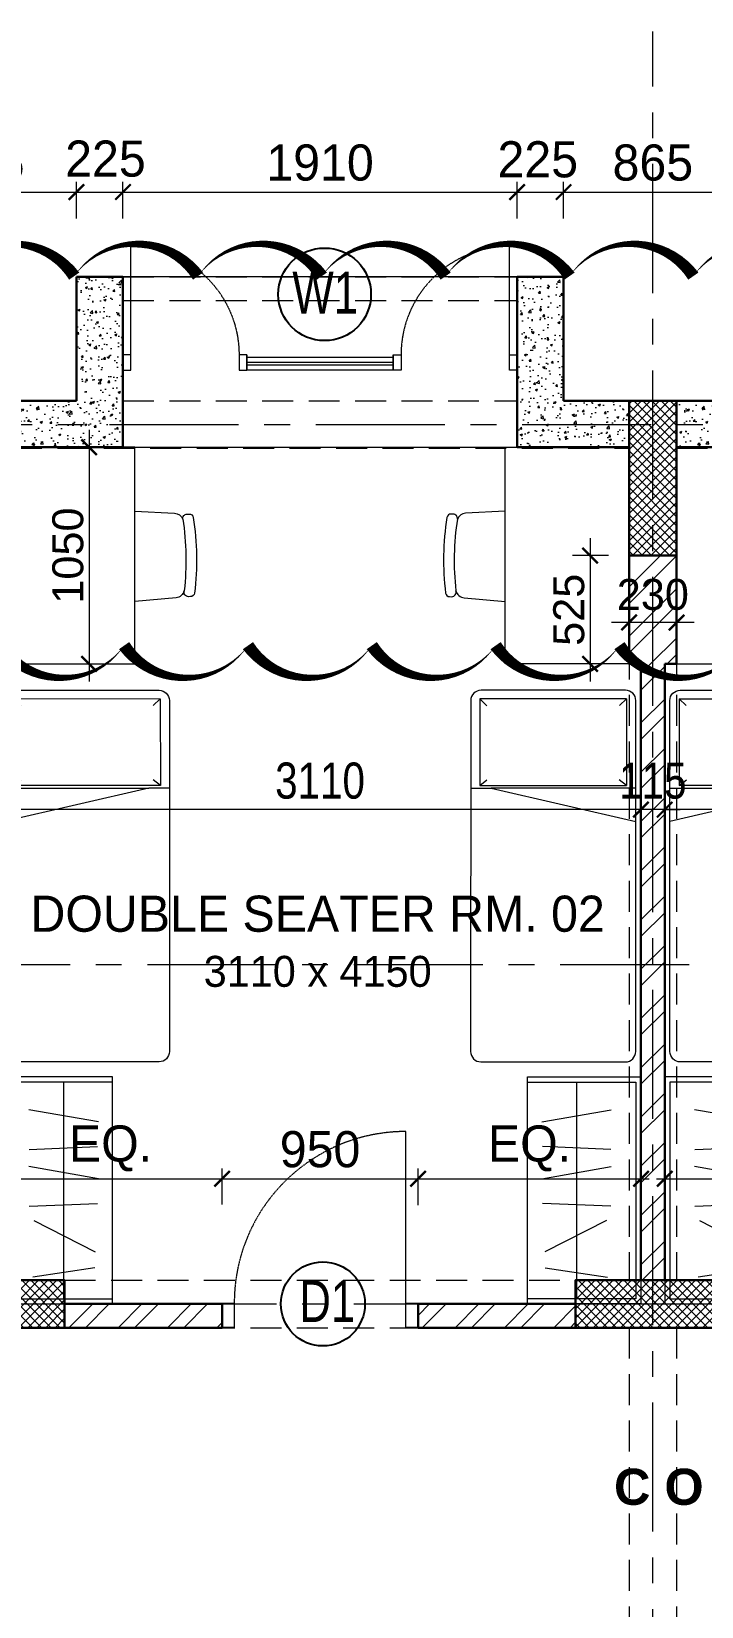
# Model space of a CAD drawing. Header units: millimetres. Extents: x -286480 to 108094, y -227925 to 10018.
# Drawn here: x -26206 to -22960, y -97457 to -89828 of the extents above; entities that cross this region are included whole.
import ezdxf

# ---------------------------------------------------------------- set-up
doc = ezdxf.new("R2010")
doc.units = ezdxf.units.MM
doc.header["$LTSCALE"] = 100
doc.header["$MEASUREMENT"] = 0
doc.header["$PDMODE"] = 67
doc.linetypes.add('CENTER', pattern=[2, 1.25, -0.25, 0.25, -0.25])
doc.linetypes.add('DASHED2', pattern=[0.375, 0.25, -0.125])
doc.layers.get('0').update_dxf_attribs({"lineweight": 25})
for name, color, linetype, lineweight in [('A-ANNO-COLUMN-HATCH', 253, 'Continuous', 9), ('A-ANNO-DOOR', 40, 'Continuous', 18), ('A-ANNO-GRID', 251, 'CENTER', 9), ('A-ANNO-TEXT', 7, 'Continuous', 25), ('A-ANNO-WALL', 1, 'Continuous', 30), ('A-Wall Sec', 1, 'Continuous', 30), ('AAC BLOCK HATCH', 253, 'Continuous', 5), ('ACC BLOCK', 211, 'Continuous', 30), ('beam', 3, 'Continuous', 20), ('dim', 7, 'Continuous', 13), ('DIM INTERIOR', 4, 'Continuous', 5), ('DW-NO', 7, 'Continuous', 25), ('FURNITURE LAYOUT', 37, 'Continuous', 15), ('GLASS', 150, 'Continuous', 5), ('S-COL', 4, 'Continuous', 30), ('WALL HATCH', 24, 'Continuous', 9)]:
    doc.layers.add(name, color=color, linetype=linetype, lineweight=lineweight)
doc.styles.add('ARIAL', font='arial.ttf', dxfattribs={"width": 0.8})
doc.styles.add('CENTURY-GOTHIC', font='GOTHIC.TTF', dxfattribs={"height": 175})
doc.styles.add('SIZE', font='arial.ttf', dxfattribs={"width": 0.75, "height": 200})
doc.styles.get("Standard").update_dxf_attribs({"font": 'sanss___.ttf'})
doc.styles.add('Tower', font='arial.ttf', dxfattribs={"height": 250})
doc.dimstyles.new('1.125', dxfattribs={"dimtxt": 175, "dimasz": 75, "dimexe": 50, "dimexo": 50, "dimgap": 50, "dimtad": 1, "dimdec": 0, "dimrnd": 5, "dimzin": 0, "dimdsep": 46, "dimtxsty": 'CENTURY-GOTHIC', "dimblk": 'ARCHTICK', "dimcen": 5, "dimdle": 40, "dimclrd": 256, "dimclre": 8, "dimclrt": 213, "dimadec": 0, "dimazin": 0, "dimtfac": 1, "dimtdec": 0, "dimtofl": 0, "dimtmove": 2, "dimatfit": 2, "dimldrblk": 'OPEN30', "dimfxl": 80, "dimtolj": 1, "dimtzin": 0, "dimlwd": 15, "dimlwe": 9, "dimarcsym": 1})
doc.dimstyles.new('D 75', dxfattribs={"dimtxt": 175, "dimasz": 75, "dimexe": 100, "dimexo": 100, "dimgap": 50, "dimtad": 1, "dimdec": 0, "dimrnd": 5, "dimzin": 0, "dimdsep": 46, "dimtxsty": 'ARIAL', "dimblk": 'ARCHTICK', "dimcen": 0.09, "dimdle": 100, "dimclrd": 256, "dimclrt": 256, "dimadec": 0, "dimazin": 0, "dimtfac": 1, "dimtdec": 0, "dimtix": 1, "dimtofl": 0, "dimtmove": 1, "dimatfit": 3, "dimfxl": 135, "dimtolj": 1, "dimtzin": 0, "dimlwd": 9, "dimlwe": 9, "dimarcsym": 0})
doc.dimstyles.new('D100', dxfattribs={"dimtxt": 175, "dimasz": 100, "dimexe": 85, "dimexo": 85, "dimgap": 25, "dimtad": 3, "dimdec": 0, "dimrnd": 5, "dimtxsty": 'Standard', "dimblk": 'ARCHTICK', "dimcen": 100, "dimdle": 85, "dimclrd": 256, "dimclre": 256, "dimclrt": 256, "dimadec": 0, "dimazin": 0, "dimtfac": 1, "dimtdec": 0, "dimtmove": 1, "dimatfit": 3, "dimfxl": 300, "dimlwd": -1, "dimlwe": -1, "dimarcsym": 0})

# ---------------------------------------------------------------- blocks, each defined once
blk = doc.blocks.new('_ArchTick')
at = {"const_width": 0.15}
blk.add_lwpolyline([(-0.5, -0.5), (0.5, 0.5)], dxfattribs=at)
blk = doc.blocks.new('*D20')
at = {"layer": 'Defpoints', "color": 0, "ltscale": 0.1, "transparency": 16777216}
for p in [(-26363.3, -93597.3), (-26363.3, -93930.8, -10.1), (-23253.3, -93930.8, -10.1)]:
    blk.add_point(p, dxfattribs=at)
at = {"layer": 'dim', "color": 0, "lineweight": 9, "ltscale": 0.1, "transparency": 16777216}
for p, q in [((-26363.3, -93830.8), (-26363.3, -93497.3)), ((-23253.3, -93830.8), (-23253.3, -93497.3))]:
    blk.add_line(p, q, dxfattribs=at)
at = {"layer": 'dim', "lineweight": 9, "ltscale": 0.1, "transparency": 16777216}
blk.add_line((-23153.3, -93597.3), (-26463.3, -93597.3), dxfattribs=at)
at = {"layer": 'dim', "lineweight": 9, "ltscale": 0.1, "transparency": 16777216, "xscale": 75, "yscale": 75, "zscale": 75, "rotation": 180}
blk.add_blockref('_ArchTick', (-26363.3, -93597.3), dxfattribs=at)
at = {"layer": 'dim', "lineweight": 9, "ltscale": 0.1, "transparency": 16777216, "xscale": 75, "yscale": 75, "zscale": 75}
blk.add_blockref('_ArchTick', (-23253.3, -93597.3), dxfattribs=at)
at = {"layer": 'dim', "ltscale": 0.1, "transparency": 16777216, "insert": (-24808.3, -93457.9), "char_height": 175, "attachment_point": 5, "style": 'ARIAL'}
blk.add_mtext('\\A1;3110', dxfattribs=at)
blk = doc.blocks.new('*D21')
at = {"layer": 'Defpoints', "color": 0, "ltscale": 0.1, "transparency": 16777216}
for p in [(-23138.3, -93597.3), (-23138.3, -93930.8, -10.1), (-20028.3, -93930.8, -10.1)]:
    blk.add_point(p, dxfattribs=at)
at = {"layer": 'dim', "color": 0, "lineweight": 9, "ltscale": 0.1, "transparency": 16777216}
for p, q in [((-23138.3, -93830.8), (-23138.3, -93497.3)), ((-20028.3, -93830.8), (-20028.3, -93497.3))]:
    blk.add_line(p, q, dxfattribs=at)
at = {"layer": 'dim', "lineweight": 9, "ltscale": 0.1, "transparency": 16777216}
blk.add_line((-19928.3, -93597.3), (-23238.3, -93597.3), dxfattribs=at)
at = {"layer": 'dim', "lineweight": 9, "ltscale": 0.1, "transparency": 16777216, "xscale": 75, "yscale": 75, "zscale": 75, "rotation": 180}
blk.add_blockref('_ArchTick', (-23138.3, -93597.3), dxfattribs=at)
at = {"layer": 'dim', "lineweight": 9, "ltscale": 0.1, "transparency": 16777216, "xscale": 75, "yscale": 75, "zscale": 75}
blk.add_blockref('_ArchTick', (-20028.3, -93597.3), dxfattribs=at)
at = {"layer": 'dim', "ltscale": 0.1, "transparency": 16777216, "insert": (-21583.3, -93457.9), "char_height": 175, "attachment_point": 5, "style": 'ARIAL'}
blk.add_mtext('\\A1;3110', dxfattribs=at)
blk = doc.blocks.new('*D27')
at = {"layer": 'Defpoints', "color": 0, "ltscale": 0.1, "transparency": 16777216}
for p in [(-23138.3, -93597.2), (-23253.3, -93920.8), (-23138.3, -93920.8, 0)]:
    blk.add_point(p, dxfattribs=at)
at = {"layer": 'dim', "color": 0, "lineweight": 9, "ltscale": 0.1, "transparency": 16777216}
for p, q in [((-23253.3, -93820.8), (-23253.3, -93497.2)), ((-23138.3, -93820.8), (-23138.3, -93497.2))]:
    blk.add_line(p, q, dxfattribs=at)
at = {"layer": 'dim', "lineweight": 9, "ltscale": 0.1, "transparency": 16777216}
for p, q in [((-23253.3, -93597.2), (-23328.3, -93597.2)), ((-23138.3, -93597.2), (-23063.3, -93597.2))]:
    blk.add_line(p, q, dxfattribs=at)
at = {"layer": 'dim', "lineweight": 9, "ltscale": 0.1, "transparency": 16777216, "xscale": 75, "yscale": 75, "zscale": 75}
blk.add_blockref('_ArchTick', (-23253.3, -93597.2), dxfattribs=at)
at = {"layer": 'dim', "lineweight": 9, "ltscale": 0.1, "transparency": 16777216, "xscale": 75, "yscale": 75, "zscale": 75, "rotation": 180}
blk.add_blockref('_ArchTick', (-23138.3, -93597.2), dxfattribs=at)
at = {"layer": 'dim', "ltscale": 0.1, "transparency": 16777216, "insert": (-23195.8, -93457.9), "char_height": 175, "attachment_point": 5, "style": 'ARIAL'}
blk.add_mtext('\\A1;115', dxfattribs=at)
blk = doc.blocks.new('A$C0E3E786B-flat-1')
at = {"ltscale": 0.1}
for p, q in [((855.2, 288.7, 0), (240.1, -46.1, 0)), ((1735, -1224.8, 0), (922.8, 268.6, 0)), ((220.2, -113.9, 0), (1032.4, -1607.3, 0)), ((1444.7, -899.7, 0), (752.9, -1093.3, 0)), ((829.6, -1234.5, 0), (1444.7, -899.7, 0)), ((1500.5, -885, 0), (875.6, -1225.1, 0)), ((1532.3, -852, 0), (1444.7, -899.7, 0)), ((1500.5, -885, 0), (1482.4, -924.7, 0)), ((1701.1, -1254, 0), (1500.5, -885, 0)), ((875.6, -1225.1, 0), (918.9, -1231.4, 0)), ((1076.3, -1594.1, 0), (875.6, -1225.1, 0)), ((1076.3, -1594.1, 0), (1701.1, -1254, 0)), ((1100.1, -1627.4, 0), (1715.1, -1292.6, 0)), ((1701.1, -1254, 0), (1654.4, -1240.9, 0)), ((1076.3, -1594.1, 0), (1090.9, -1547.7, 0))]:
    blk.add_line(p, q, dxfattribs=at)
for centre, start_param, end_param in [((879, 244.7, 0), 1.628397, 3.199193), ((264, -90, 0), 3.199193, 4.76999), ((1691.3, -1248.7, 0), 0.057601, 1.628397), ((1076.2, -1583.5, 0), 4.76999, 6.340786)]:
    blk.add_ellipse(centre, major_axis=(21.3, -45.2), ratio=0.996988, start_param=start_param, end_param=end_param, dxfattribs=at)
blk = doc.blocks.new('*D159')
at = {"layer": 'Defpoints', "color": 0, "ltscale": 0.1, "transparency": 16777216}
for p in [(-25283.3, -95385.3), (-26363.3, -95445.8, -18.6), (-25283.3, -95560.8, -10.6)]:
    blk.add_point(p, dxfattribs=at)
at = {"layer": 'dim', "color": 8, "lineweight": 9, "ltscale": 0.1, "transparency": 16777216}
for p, q in [((-26363.3, -95395.8), (-26363.3, -95335.3)), ((-25283.3, -95510.8), (-25283.3, -95335.3))]:
    blk.add_line(p, q, dxfattribs=at)
at = {"layer": 'dim', "lineweight": 15, "ltscale": 0.1, "transparency": 16777216}
blk.add_line((-26403.3, -95385.3), (-25243.3, -95385.3), dxfattribs=at)
at = {"layer": 'dim', "lineweight": 15, "ltscale": 0.1, "transparency": 16777216, "xscale": 75, "yscale": 75, "zscale": 75, "rotation": 180}
blk.add_blockref('_ArchTick', (-26363.3, -95385.3), dxfattribs=at)
at = {"layer": 'dim', "lineweight": 15, "ltscale": 0.1, "transparency": 16777216, "xscale": 75, "yscale": 75, "zscale": 75}
blk.add_blockref('_ArchTick', (-25283.3, -95385.3), dxfattribs=at)
at = {"layer": 'dim', "color": 213, "ltscale": 0.1, "transparency": 16777216, "insert": (-25823.3, -95238.7), "char_height": 175, "attachment_point": 5, "style": 'CENTURY-GOTHIC'}
blk.add_mtext('\\A1;EQ.', dxfattribs=at)
blk = doc.blocks.new('_Open30')
at = {"color": 0, "linetype": 'ByBlock', "lineweight": -2}
for p, q in [((-1, 0.27), (0, 0)), ((0, 0), (-1, -0.27)), ((0, 0), (-1, 0))]:
    blk.add_line(p, q, dxfattribs=at)
blk = doc.blocks.new('*D160')
at = {"layer": 'Defpoints', "color": 0, "ltscale": 0.1, "transparency": 16777216}
for p in [(-24333.3, -95385.3), (-25283.3, -95560.8, -10.6), (-24333.3, -95563.3, -10.5)]:
    blk.add_point(p, dxfattribs=at)
at = {"layer": 'dim', "color": 8, "lineweight": 9, "ltscale": 0.1, "transparency": 16777216}
for p, q in [((-25283.3, -95510.8), (-25283.3, -95335.3)), ((-24333.3, -95513.3), (-24333.3, -95335.3))]:
    blk.add_line(p, q, dxfattribs=at)
at = {"layer": 'dim', "lineweight": 15, "ltscale": 0.1, "transparency": 16777216}
blk.add_line((-25323.3, -95385.3), (-24293.3, -95385.3), dxfattribs=at)
at = {"layer": 'dim', "lineweight": 15, "ltscale": 0.1, "transparency": 16777216, "xscale": 75, "yscale": 75, "zscale": 75, "rotation": 180}
blk.add_blockref('_ArchTick', (-25283.3, -95385.3), dxfattribs=at)
at = {"layer": 'dim', "lineweight": 15, "ltscale": 0.1, "transparency": 16777216, "xscale": 75, "yscale": 75, "zscale": 75}
blk.add_blockref('_ArchTick', (-24333.3, -95385.3), dxfattribs=at)
at = {"layer": 'dim', "color": 213, "ltscale": 0.1, "transparency": 16777216, "insert": (-24808.3, -95243.4), "char_height": 175, "attachment_point": 5, "style": 'CENTURY-GOTHIC'}
blk.add_mtext('\\A1;950', dxfattribs=at)
blk = doc.blocks.new('*D161')
at = {"layer": 'Defpoints', "color": 0, "ltscale": 0.1, "transparency": 16777216}
for p in [(-23253.3, -95385.3), (-24333.3, -95563.3, -10.5), (-23253.3, -95560.8, -6.7)]:
    blk.add_point(p, dxfattribs=at)
at = {"layer": 'dim', "color": 8, "lineweight": 9, "ltscale": 0.1, "transparency": 16777216}
for p, q in [((-24333.3, -95513.3), (-24333.3, -95335.3)), ((-23253.3, -95510.8), (-23253.3, -95335.3))]:
    blk.add_line(p, q, dxfattribs=at)
at = {"layer": 'dim', "lineweight": 15, "ltscale": 0.1, "transparency": 16777216}
blk.add_line((-24373.3, -95385.3), (-23213.3, -95385.3), dxfattribs=at)
at = {"layer": 'dim', "lineweight": 15, "ltscale": 0.1, "transparency": 16777216, "xscale": 75, "yscale": 75, "zscale": 75, "rotation": 180}
blk.add_blockref('_ArchTick', (-24333.3, -95385.3), dxfattribs=at)
at = {"layer": 'dim', "lineweight": 15, "ltscale": 0.1, "transparency": 16777216, "xscale": 75, "yscale": 75, "zscale": 75}
blk.add_blockref('_ArchTick', (-23253.3, -95385.3), dxfattribs=at)
at = {"layer": 'dim', "color": 213, "ltscale": 0.1, "transparency": 16777216, "insert": (-23793.3, -95238.7), "char_height": 175, "attachment_point": 5, "style": 'CENTURY-GOTHIC'}
blk.add_mtext('\\A1;EQ.', dxfattribs=at)
blk = doc.blocks.new('*D162')
at = {"layer": 'Defpoints', "color": 0, "ltscale": 0.1, "transparency": 16777216}
for p in [(-22058.3, -95385.3), (-23138.3, -95445.8, -18.6), (-22058.3, -95560.8, -6.7)]:
    blk.add_point(p, dxfattribs=at)
at = {"layer": 'dim', "color": 8, "lineweight": 9, "ltscale": 0.1, "transparency": 16777216}
for p, q in [((-23138.3, -95395.8), (-23138.3, -95335.3)), ((-22058.3, -95510.8), (-22058.3, -95335.3))]:
    blk.add_line(p, q, dxfattribs=at)
at = {"layer": 'dim', "lineweight": 15, "ltscale": 0.1, "transparency": 16777216}
blk.add_line((-23178.3, -95385.3), (-22018.3, -95385.3), dxfattribs=at)
at = {"layer": 'dim', "lineweight": 15, "ltscale": 0.1, "transparency": 16777216, "xscale": 75, "yscale": 75, "zscale": 75, "rotation": 180}
blk.add_blockref('_ArchTick', (-23138.3, -95385.3), dxfattribs=at)
at = {"layer": 'dim', "lineweight": 15, "ltscale": 0.1, "transparency": 16777216, "xscale": 75, "yscale": 75, "zscale": 75}
blk.add_blockref('_ArchTick', (-22058.3, -95385.3), dxfattribs=at)
at = {"layer": 'dim', "color": 213, "ltscale": 0.1, "transparency": 16777216, "insert": (-22598.3, -95238.7), "char_height": 175, "attachment_point": 5, "style": 'CENTURY-GOTHIC'}
blk.add_mtext('\\A1;EQ.', dxfattribs=at)
blk = doc.blocks.new('door-700')
at = {"linetype": 'Continuous'}
for p, q in [((-50, 100), (-50, 800)), ((-800, 100), (-800, 0)), ((0, 100), (0, 0))]:
    blk.add_line(p, q, dxfattribs=at)
at = {"linetype": 'DASHED2', "ltscale": 0.1}
blk.add_arc((-50, 100), 700, 90, 180, dxfattribs=at)
at = {"linetype": 'Continuous'}
for points in [[(-750, 0), (-800, 0), (-800, 100), (-750, 100)], [(0, 0), (-50, 0), (-50, 100), (0, 100)]]:
    blk.add_3dface(points, dxfattribs=at)
blk = doc.blocks.new('*D176')
at = {"layer": 'Defpoints', "color": 0, "ltscale": 0.1, "transparency": 16777216}
for p in [(-25988.3, -90605.8), (-26882, -90783.8, 1.1), (-25988.3, -90783.8, 1.1)]:
    blk.add_point(p, dxfattribs=at)
at = {"layer": 'dim', "color": 8, "lineweight": 9, "ltscale": 0.1, "transparency": 16777216}
for p, q in [((-26882, -90733.8), (-26882, -90555.8)), ((-25988.3, -90733.8), (-25988.3, -90555.8))]:
    blk.add_line(p, q, dxfattribs=at)
at = {"layer": 'dim', "lineweight": 15, "ltscale": 0.1, "transparency": 16777216}
blk.add_line((-26922, -90605.8), (-25948.3, -90605.8), dxfattribs=at)
at = {"layer": 'dim', "lineweight": 15, "ltscale": 0.1, "transparency": 16777216, "xscale": 75, "yscale": 75, "zscale": 75, "rotation": 180}
blk.add_blockref('_ArchTick', (-26882, -90605.8), dxfattribs=at)
at = {"layer": 'dim', "lineweight": 15, "ltscale": 0.1, "transparency": 16777216, "xscale": 75, "yscale": 75, "zscale": 75}
blk.add_blockref('_ArchTick', (-25988.3, -90605.8), dxfattribs=at)
at = {"layer": 'dim', "color": 213, "ltscale": 0.1, "transparency": 16777216, "insert": (-26435.2, -90463.9), "char_height": 175, "attachment_point": 5, "style": 'CENTURY-GOTHIC'}
blk.add_mtext('\\A1;895', dxfattribs=at)
blk = doc.blocks.new('*D177')
at = {"layer": 'Defpoints', "color": 0, "ltscale": 0.1, "transparency": 16777216}
for p in [(-25763.3, -90605.8), (-25988.3, -90783.8, 1.1), (-25763.3, -90783.8, 1.1)]:
    blk.add_point(p, dxfattribs=at)
at = {"layer": 'dim', "color": 8, "lineweight": 9, "ltscale": 0.1, "transparency": 16777216}
for p, q in [((-25988.3, -90733.8), (-25988.3, -90555.8)), ((-25763.3, -90733.8), (-25763.3, -90555.8))]:
    blk.add_line(p, q, dxfattribs=at)
at = {"layer": 'dim', "lineweight": 15, "ltscale": 0.1, "transparency": 16777216}
blk.add_line((-26028.3, -90605.8), (-25723.3, -90605.8), dxfattribs=at)
at = {"layer": 'dim', "lineweight": 15, "ltscale": 0.1, "transparency": 16777216, "xscale": 75, "yscale": 75, "zscale": 75, "rotation": 180}
blk.add_blockref('_ArchTick', (-25988.3, -90605.8), dxfattribs=at)
at = {"layer": 'dim', "lineweight": 15, "ltscale": 0.1, "transparency": 16777216, "xscale": 75, "yscale": 75, "zscale": 75}
blk.add_blockref('_ArchTick', (-25763.3, -90605.8), dxfattribs=at)
at = {"layer": 'dim', "color": 213, "ltscale": 0.1, "transparency": 16777216, "insert": (-25848.1, -90444.9), "char_height": 175, "attachment_point": 5, "style": 'CENTURY-GOTHIC'}
blk.add_mtext('\\A1;225', dxfattribs=at)
blk = doc.blocks.new('*D178')
at = {"layer": 'Defpoints', "color": 0, "ltscale": 0.1, "transparency": 16777216}
for p in [(-23853.3, -90605.8), (-25763.3, -90783.8, 1.1), (-23853.3, -90783.8, 1.1)]:
    blk.add_point(p, dxfattribs=at)
at = {"layer": 'dim', "color": 8, "lineweight": 9, "ltscale": 0.1, "transparency": 16777216}
for p, q in [((-25763.3, -90733.8), (-25763.3, -90555.8)), ((-23853.3, -90733.8), (-23853.3, -90555.8))]:
    blk.add_line(p, q, dxfattribs=at)
at = {"layer": 'dim', "lineweight": 15, "ltscale": 0.1, "transparency": 16777216}
blk.add_line((-25803.3, -90605.8), (-23813.3, -90605.8), dxfattribs=at)
at = {"layer": 'dim', "lineweight": 15, "ltscale": 0.1, "transparency": 16777216, "xscale": 75, "yscale": 75, "zscale": 75, "rotation": 180}
blk.add_blockref('_ArchTick', (-25763.3, -90605.8), dxfattribs=at)
at = {"layer": 'dim', "lineweight": 15, "ltscale": 0.1, "transparency": 16777216, "xscale": 75, "yscale": 75, "zscale": 75}
blk.add_blockref('_ArchTick', (-23853.3, -90605.8), dxfattribs=at)
at = {"layer": 'dim', "color": 213, "ltscale": 0.1, "transparency": 16777216, "insert": (-24808.3, -90463.9), "char_height": 175, "attachment_point": 5, "style": 'CENTURY-GOTHIC'}
blk.add_mtext('\\A1;1910', dxfattribs=at)
blk = doc.blocks.new('*D186')
at = {"layer": 'Defpoints', "color": 0, "ltscale": 0.1, "transparency": 16777216}
for p in [(-23628.3, -90605.8), (-23853.3, -90783.7, 1.1), (-23628.3, -90783.7, 1.1)]:
    blk.add_point(p, dxfattribs=at)
at = {"layer": 'dim', "color": 8, "lineweight": 9, "ltscale": 0.1, "transparency": 16777216}
for p, q in [((-23853.3, -90733.7), (-23853.3, -90555.8)), ((-23628.3, -90733.7), (-23628.3, -90555.8))]:
    blk.add_line(p, q, dxfattribs=at)
at = {"layer": 'dim', "lineweight": 15, "ltscale": 0.1, "transparency": 16777216}
blk.add_line((-23893.3, -90605.8), (-23588.3, -90605.8), dxfattribs=at)
at = {"layer": 'dim', "lineweight": 15, "ltscale": 0.1, "transparency": 16777216, "xscale": 75, "yscale": 75, "zscale": 75, "rotation": 180}
blk.add_blockref('_ArchTick', (-23853.3, -90605.8), dxfattribs=at)
at = {"layer": 'dim', "lineweight": 15, "ltscale": 0.1, "transparency": 16777216, "xscale": 75, "yscale": 75, "zscale": 75}
blk.add_blockref('_ArchTick', (-23628.3, -90605.8), dxfattribs=at)
at = {"layer": 'dim', "color": 213, "ltscale": 0.1, "transparency": 16777216, "insert": (-23753.3, -90448.3), "char_height": 175, "attachment_point": 5, "style": 'CENTURY-GOTHIC'}
blk.add_mtext('\\A1;225', dxfattribs=at)
blk = doc.blocks.new('*D187')
at = {"layer": 'Defpoints', "color": 0, "ltscale": 0.1, "transparency": 16777216}
for p in [(-22763.3, -90605.8), (-23628.3, -90783.7, 1.1), (-22763.3, -90783.7, 1.1)]:
    blk.add_point(p, dxfattribs=at)
at = {"layer": 'dim', "color": 8, "lineweight": 9, "ltscale": 0.1, "transparency": 16777216}
for p, q in [((-23628.3, -90733.7), (-23628.3, -90555.8)), ((-22763.3, -90733.7), (-22763.3, -90555.8))]:
    blk.add_line(p, q, dxfattribs=at)
at = {"layer": 'dim', "lineweight": 15, "ltscale": 0.1, "transparency": 16777216}
blk.add_line((-23668.3, -90605.8), (-22723.3, -90605.8), dxfattribs=at)
at = {"layer": 'dim', "lineweight": 15, "ltscale": 0.1, "transparency": 16777216, "xscale": 75, "yscale": 75, "zscale": 75, "rotation": 180}
blk.add_blockref('_ArchTick', (-23628.3, -90605.8), dxfattribs=at)
at = {"layer": 'dim', "lineweight": 15, "ltscale": 0.1, "transparency": 16777216, "xscale": 75, "yscale": 75, "zscale": 75}
blk.add_blockref('_ArchTick', (-22763.3, -90605.8), dxfattribs=at)
at = {"layer": 'dim', "color": 213, "ltscale": 0.1, "transparency": 16777216, "insert": (-23195.8, -90463.9), "char_height": 175, "attachment_point": 5, "style": 'CENTURY-GOTHIC'}
blk.add_mtext('\\A1;865', dxfattribs=at)
blk = doc.blocks.new('table')
at = {"layer": 'FURNITURE LAYOUT', "ltscale": 0.1, "extrusion": (0.00024973, 0.002858, 0.999996)}
for p, q in [((102448.2, -203232.7, 8), (102255.7, -203241.8, 8.1)), ((102248.5, -203652.8, 9.3), (102448.2, -203670.1, 9.3))]:
    blk.add_line(p, q, dxfattribs=at)
at = {"layer": 'FURNITURE LAYOUT', "ltscale": 0.1, "elevation": 7.1}
blk.add_lwpolyline([(102448.3, -202922.9), (103048.2, -202922.9), (103048.2, -203972.9), (102448.3, -203972.9)], close=True, dxfattribs=at)
at = {"layer": 'FURNITURE LAYOUT', "ltscale": 0.1, "extrusion": (0.00024973, 0.002858, 0.999996), "elevation": -547.2}
blk.add_lwpolyline([(102216, -203270, 0.431626), (102195.6, -203246), (102185.5, -203245.8, 0.368177), (102165.4, -203262.3, 0.069082), (102158.9, -203628.8, 0.368177), (102178.3, -203646), (102188.5, -203646.2, 0.497842), (102209, -203617.4)], format="xyb", dxfattribs=at)
at = {"layer": 'FURNITURE LAYOUT', "ltscale": 0.1, "extrusion": (0.00024973, 0.002858, 0.999996)}
for centre, radius, start, end in [((102261.7, -203291.1, -547.2), 50.4, 96.90514, 155.33566), ((103479.8, -203469, -547.2), 1279.4, 171.05364, 186.65831), ((102255.9, -203603.8, -547.2), 48.8, 196.10221, 261.32794)]:
    blk.add_arc(centre, radius, start, end, dxfattribs=at)
blk = doc.blocks.new('cb')
at = {"layer": 'FURNITURE LAYOUT', "ltscale": 0.1, "extrusion": (-0.008908, -0.002858, 0.999956)}
for p, q in [((-25800.7, -129393.6, 17.8), (-25800.7, -130443.6, 14.8)), ((-25632.1, -129587.2, 18.8), (-25969.4, -129527.9, 16)), ((-25967, -129720.4, 15.4), (-25636.4, -129706.4, 18.4)), ((-25632.1, -129862.6, 18), (-25969.4, -129803.2, 15.2)), ((-25967, -129995.7, 14.6), (-25636.4, -129981.8, 17.6)), ((-25945.4, -130063.9, 14.6), (-25647.1, -130217, 16.9)), ((-25649.6, -130293.4, 16.6), (-25950.5, -130338.9, 13.8))]:
    blk.add_line(p, q, dxfattribs=at)
at = {"layer": 'FURNITURE LAYOUT', "ltscale": 0.1, "extrusion": (-0.008908, -0.002858, 0.999956), "elevation": 617.5}
blk.add_lwpolyline([(-26112, -129367.4), (-26112.1, -130467.4), (-25562.1, -130467.4), (-25562, -129367.4)], close=True, dxfattribs=at)
blk.add_lwpolyline([(-25562, -129392.4), (-26087, -129392.4), (-26087.1, -130442.4), (-25562.1, -130442.4)], dxfattribs=at)
blk = doc.blocks.new('*D551')
at = {"layer": 'Defpoints', "color": 0, "ltscale": 0.1, "transparency": 16777216}
for p in [(-26070.1, -91841.8, -189), (-26081.9, -92891.8, -72.3), (-25927.4, -92891.8)]:
    blk.add_point(p, dxfattribs=at)
at = {"layer": 'DIM INTERIOR', "ltscale": 0.1, "transparency": 16777216}
for p, q in [((-25927.4, -91756.8), (-25927.4, -92976.8)), ((-25977.1, -91841.8), (-25842.4, -91841.8)), ((-26000.6, -92891.8), (-25842.4, -92891.8))]:
    blk.add_line(p, q, dxfattribs=at)
at = {"layer": 'DIM INTERIOR', "ltscale": 0.1, "transparency": 16777216, "xscale": 75, "yscale": 75, "zscale": 75}
for p, rotation in [((-25927.4, -91841.8), 90), ((-25927.4, -92891.8), 270)]:
    blk.add_blockref('_ArchTick', p, dxfattribs=dict(at, rotation=rotation))
at = {"layer": 'DIM INTERIOR', "ltscale": 0.1, "transparency": 16777216, "insert": (-26029.6, -92366.8), "char_height": 175, "attachment_point": 5, "rotation": 90}
blk.add_mtext('{\\H0.85714x;1050}', dxfattribs=at)
blk = doc.blocks.new('*D552')
at = {"layer": 'Defpoints', "color": 0, "ltscale": 0.1, "transparency": 16777216}
for p in [(-23310.8, -92572.8, 22.2), (-23080.8, -92572.8, -72.3), (-23310.8, -92690.9)]:
    blk.add_point(p, dxfattribs=at)
at = {"layer": 'DIM INTERIOR', "ltscale": 0.1, "transparency": 16777216}
for p, q in [((-22995.8, -92690.9), (-23395.8, -92690.9)), ((-23310.8, -92657.3), (-23310.8, -92775.9)), ((-23080.8, -92652.9), (-23080.8, -92775.9))]:
    blk.add_line(p, q, dxfattribs=at)
at = {"layer": 'DIM INTERIOR', "ltscale": 0.1, "transparency": 16777216, "xscale": 75, "yscale": 75, "zscale": 75, "rotation": 180}
blk.add_blockref('_ArchTick', (-23310.8, -92690.9), dxfattribs=at)
at = {"layer": 'DIM INTERIOR', "ltscale": 0.1, "transparency": 16777216, "xscale": 75, "yscale": 75, "zscale": 75}
blk.add_blockref('_ArchTick', (-23080.8, -92690.9), dxfattribs=at)
at = {"layer": 'DIM INTERIOR', "ltscale": 0.1, "transparency": 16777216, "insert": (-23195.8, -92555.8), "char_height": 175, "attachment_point": 5}
blk.add_mtext('{\\H0.85714x;230}', dxfattribs=at)
blk = doc.blocks.new('*D561')
at = {"layer": 'Defpoints', "color": 0, "ltscale": 0.1, "transparency": 16777216}
for p in [(-23206.8, -92366.8, 42.6), (-23500.1, -92891.8), (-23206.8, -92891.8, 42.6)]:
    blk.add_point(p, dxfattribs=at)
at = {"layer": 'DIM INTERIOR', "ltscale": 0.1, "transparency": 16777216}
for p, q in [((-23500.1, -92281.8), (-23500.1, -92976.8)), ((-23411.2, -92366.8), (-23585.1, -92366.8)), ((-23411.2, -92891.8), (-23585.1, -92891.8))]:
    blk.add_line(p, q, dxfattribs=at)
at = {"layer": 'DIM INTERIOR', "ltscale": 0.1, "transparency": 16777216, "xscale": 75, "yscale": 75, "zscale": 75}
for p, rotation in [((-23500.1, -92366.8), 90), ((-23500.1, -92891.8), 270)]:
    blk.add_blockref('_ArchTick', p, dxfattribs=dict(at, rotation=rotation))
at = {"layer": 'DIM INTERIOR', "ltscale": 0.1, "transparency": 16777216, "insert": (-23602.4, -92629.3), "char_height": 175, "attachment_point": 5, "rotation": 90}
blk.add_mtext('{\\H0.85714x;525}', dxfattribs=at)

msp = doc.modelspace()

# ---------------------------------------------------------------- hatches: boundary and pattern name
at = {"layer": 'A-ANNO-COLUMN-HATCH', "lineweight": 9, "ltscale": 0.1}
h = msp.add_hatch(dxfattribs=at)
h.set_pattern_fill('ANSI37', color=256, scale=250, angle=-90)
h.set_pattern_definition([(315, (-59000.98, 31290.588), (22.097087, 22.097087), []), (45, (-59000.98, 31290.588), (-22.097087, 22.097087), [])])
h.paths.add_polyline_path([(-23310.8, -91616.8), (-23310.8, -92366.8), (-23080.8, -92366.8), (-23080.8, -91616.8)])
h = msp.add_hatch(dxfattribs=at)
h.set_pattern_fill('ANSI37', color=256, scale=250)
h.set_pattern_definition([(45, (-136543.228, -107872.07), (-22.097087, 22.097087), []), (135, (-136543.228, -107872.07), (-22.097087, -22.097087), [])])
h.paths.add_polyline_path([(-26045.8, -96106.8), (-26795.8, -96106.8), (-26795.8, -95876.8), (-26045.8, -95876.8)])
h = msp.add_hatch(dxfattribs=at)
h.set_pattern_fill('ANSI37', color=256, scale=250)
h.set_pattern_definition([(45, (-136543.228, -107872.07), (-22.097087, 22.097087), []), (135, (-136543.228, -107872.07), (-22.097087, -22.097087), [])])
h.paths.add_polyline_path([(-22820.8, -96106.8), (-23570.8, -96106.8), (-23570.8, -95876.8), (-22820.8, -95876.8)])
at = {"layer": 'AAC BLOCK HATCH'}
h = msp.add_hatch(dxfattribs=at)
h.set_pattern_fill('AR-CONC', color=256, scale=15, style=0)
h.set_pattern_definition([(50, (-114111.08, 165519.01), (107.589027, -9.41282), [11.25, -123.75]), (355, (-114111.08, 165519.01), (-20.8127, 112.82882), [9, -99]), (100.451444, (-114102.12, 165518.23), (86.776327, 103.416), [9.56103, -105.171317]), (46.1842, (-114111.08, 165549.01), (160.0862, -24.82789), [16.875, -185.625]), (96.635635, (-114097.74, 165546.94), (140.19929, 146.11779), [14.34155, -157.75706]), (351.184164, (-114111.08, 165549.01), (140.19929, 146.11779), [13.5, -148.5]), (21, (-114096.08, 165541.51), (89.536058, -60.392834), [11.25, -123.75]), (326, (-114096.08, 165541.51), (36.4973, 108.772507), [9, -99]), (71.451445, (-114088.62, 165536.48), (126.033357, 48.379673), [9.56103, -105.171317]), (37.5, (-114111.083, 165519.013), (1.8239783, 49.934078), [0, -97.8, 0, -100.5, 0, -99.375]), (7.5, (-114111.083, 165519.013), (39.460431, 59.161757), [0, -57.3, 0, -95.55, 0, -37.875]), (327.5, (-114144.533, 165519.013), (80.0733654, -3.383231), [0, -37.5, 0, -117, 0, -155.25]), (317.5, (-114159.53, 165519.01), (87.477925, 15.015747), [0, -48.75, 0, -77.7, 0, -110.25])])
h.paths.add_polyline_path([(-26882, -91616.8), (-26535.8, -91616.8), (-26535.8, -91731.8), (-27107, -91731.8), (-27107, -91016.8), (-26882, -91016.8)])
h.paths.add_polyline_path([(-26535.8, -91841.8), (-27107, -91841.8), (-27107, -91731.8), (-26535.8, -91731.8)])
h.paths.add_polyline_path([(-25763.3, -91841.8), (-26305.8, -91841.8), (-26305.8, -91731.8), (-25763.3, -91731.8)])
h.paths.add_polyline_path([(-25763.3, -91731.8), (-26305.8, -91731.8), (-26305.8, -91616.8), (-25988.3, -91616.8), (-25988.3, -91016.8), (-25763.3, -91016.8)])
h = msp.add_hatch(dxfattribs=at)
h.set_pattern_fill('AR-CONC', color=256, scale=15, style=0)
h.set_pattern_definition([(50, (-110886.08, 165519.01), (107.589027, -9.41282), [11.25, -123.75]), (355, (-110886.08, 165519.01), (-20.8127, 112.82882), [9, -99]), (100.451444, (-110877.12, 165518.23), (86.776327, 103.416), [9.56103, -105.171317]), (46.1842, (-110886.08, 165549.01), (160.0862, -24.82789), [16.875, -185.625]), (96.635635, (-110872.74, 165546.94), (140.19929, 146.11779), [14.34155, -157.75706]), (351.184164, (-110886.08, 165549.01), (140.19929, 146.11779), [13.5, -148.5]), (21, (-110871.08, 165541.51), (89.536058, -60.392834), [11.25, -123.75]), (326, (-110871.08, 165541.51), (36.4973, 108.772507), [9, -99]), (71.451445, (-110863.62, 165536.48), (126.033357, 48.379673), [9.56103, -105.171317]), (37.5, (-110886.083, 165519.013), (1.8239783, 49.934078), [0, -97.8, 0, -100.5, 0, -99.375]), (7.5, (-110886.083, 165519.013), (39.460431, 59.161757), [0, -57.3, 0, -95.55, 0, -37.875]), (327.5, (-110919.533, 165519.013), (80.0733654, -3.383231), [0, -37.5, 0, -117, 0, -155.25]), (317.5, (-110934.53, 165519.01), (87.477925, 15.015747), [0, -48.75, 0, -77.7, 0, -110.25])])
h.paths.add_polyline_path([(-23628.3, -91616.8), (-23310.8, -91616.8), (-23310.8, -91731.8), (-23853.3, -91731.8), (-23853.3, -91016.8), (-23628.3, -91016.8)])
h.paths.add_polyline_path([(-23310.8, -91841.8), (-23853.3, -91841.8), (-23853.3, -91731.8), (-23310.8, -91731.8)])
h.paths.add_polyline_path([(-22538.3, -91841.8), (-23080.8, -91841.8), (-23080.8, -91731.8), (-22538.3, -91731.8)])
h.paths.add_polyline_path([(-22538.3, -91731.8), (-23080.8, -91731.8), (-23080.8, -91616.8), (-22763.3, -91616.8), (-22763.3, -91016.8), (-22538.3, -91016.8)])
at = {"layer": 'WALL HATCH', "ltscale": 0.1}
h = msp.add_hatch(dxfattribs=at)
h.set_pattern_fill('ANSI32', color=256, scale=450, style=0)
h.paths.add_polyline_path([(-23310.8, -92366.8), (-23080.8, -92366.8), (-23080.8, -92891.8), (-23310.8, -92891.8)])
h = msp.add_hatch(dxfattribs=at)
h.set_pattern_fill('ANSI32', color=256, scale=450, style=0)
h.paths.add_polyline_path([(-23138.3, -92891.8), (-23253.3, -92891.8), (-23253.3, -95876.7), (-23138.3, -95876.7)])
h = msp.add_hatch(dxfattribs=at)
h.set_pattern_fill('ANSI32', color=256, scale=450, style=0)
h.set_pattern_definition([(45, (-18044.82, 29049.71), (-119.32427, 119.32427), []), (45, (-17965.27, 29049.71), (-119.32427, 119.32427), [])])
h.paths.add_polyline_path([(-25283.3, -95991.8), (-25283.3, -96106.8), (-26045.8, -96106.8), (-26045.8, -95991.8)])
h = msp.add_hatch(dxfattribs=at)
h.set_pattern_fill('ANSI32', color=256, scale=450, style=0)
h.set_pattern_definition([(45, (-16412.2, 29049.72), (-119.32427, 119.32427), []), (45, (-16332.65, 29049.72), (-119.32427, 119.32427), [])])
h.paths.add_polyline_path([(-24333.3, -96106.8), (-24333.3, -95991.8), (-23570.8, -95991.8), (-23570.8, -96106.8)])

# ---------------------------------------------------------------- linework, layer by layer
at = {"layer": 'A-ANNO-GRID', "ltscale": 5}
for p, q in [((-23195.8, -106094.8, -4.2), (-23195.8, -89828, -4.2)), ((-33828.9, -91731.8, 23), (-4817.6, -91731.8, 23)), ((-30644.8, -94346.8, 29.7), (-4817.6, -94346.8, 29.7)), ((-30644.8, -95991.8, 29.7), (-4817.6, -95991.8, 29.7))]:
    msp.add_line(p, q, dxfattribs=at)
at = {"layer": 'A-ANNO-WALL', "ltscale": 0.1, "extrusion": (-5.90536e-11, -0.002858, 0.999996)}
for p, q in [((-23253.3, -92891.8, 38.9), (-23253.3, -95876.8, 30.4)), ((-25283.3, -95991.8, 30.1), (-26045.8, -95991.8, 30.1)), ((-25283.3, -96106.8, 32.5), (-25283.3, -95991.8, 32.8)), ((-23570.8, -95991.8, 30.1), (-24333.3, -95991.8, 30.1)), ((-24333.3, -96106.8, 32.7), (-24333.3, -95991.8, 33)), ((-25283.3, -96106.8, 28.7), (-26045.8, -96106.8, -2.6)), ((-23570.8, -96106.8, 29.7), (-24333.3, -96106.8, 29.7))]:
    msp.add_line(p, q, dxfattribs=at)
at = {"layer": 'A-ANNO-WALL', "ltscale": 0.1, "extrusion": (5.90536e-11, -0.002858, 0.999996)}
msp.add_line((-23138.3, -92891.8, 38.9), (-23138.3, -95876.8, 30.4), dxfattribs=at)
at = {"layer": 'A-ANNO-WALL', "ltscale": 0.1, "elevation": 42.6}
for points in [[(-23310.8, -92366.8), (-23310.8, -92891.8), (-23253.3, -92891.8)], [(-23080.8, -92366.8), (-23080.8, -92891.8), (-23138.3, -92891.8)]]:
    msp.add_lwpolyline(points, dxfattribs=at)
at = {"layer": 'A-Wall Sec', "color": 1, "ltscale": 0.5, "true_color": 0xf50000, "elevation": 18.1}
for points in [[(-26599.4, -91012.9, 0, 60, -0.520567), (-25999.4, -91012.9, 0, 60, -0.520567), (-25399.4, -91012.9, 0, 60, -0.520567), (-24799.4, -91012.9, 0, 60, -0.520567), (-24199.4, -91012.9, 0, 60, -0.520567), (-23599.4, -91012.9, 0, 60, -0.520567), (-22999.4, -91012.9, 0, 60, -0.520567), (-22399.4, -91012.9, 0, 60, -0.520567), (-21799.4, -91012.9, 0, 60, -0.520567), (-21199.4, -91012.9, 0, 60, -0.520567), (-20599.4, -91012.9, 0, 60, -0.520567), (-19999.4, -91012.9, 0, 60, -0.520567), (-19399.4, -91012.9, 0, 60, -0.520567), (-18799.4, -91012.9, 0, 60, -0.520567), (-18199.4, -91012.9, 0, 60, -0.520567), (-17599.4, -91012.9, 0, 60, -0.520567), (-16999.4, -91012.9, 0, 60, -0.520567), (-16399.4, -91012.9, 0, 60, -0.520567)], [(-16757.7, -92802.9, 0, 60, -0.520567), (-17357.7, -92802.9, 0, 60, -0.520567), (-17957.7, -92802.9, 0, 60, -0.520567), (-18557.7, -92802.9, 0, 60, -0.520567), (-19157.7, -92802.9, 0, 60, -0.520567), (-19757.7, -92802.9, 0, 60, -0.520567), (-20357.7, -92802.9, 0, 60, -0.520567), (-20957.7, -92802.9, 0, 60, -0.520567), (-21557.7, -92802.9, 0, 60, -0.520567), (-22157.7, -92802.9, 0, 60, -0.520567), (-22757.7, -92802.9, 0, 60, -0.520567), (-23357.7, -92802.9, 0, 60, -0.520567), (-23957.7, -92802.9, 0, 60, -0.520567), (-24557.7, -92802.9, 0, 60, -0.520567), (-25157.7, -92802.9, 0, 60, -0.520567), (-25757.7, -92802.9, 0, 60, -0.520567), (-26357.7, -92802.9, 0, 60, -0.520567)]]:
    msp.add_lwpolyline(points, format="xyseb", dxfattribs=at)
at = {"layer": 'ACC BLOCK', "ltscale": 0.5, "extrusion": (5.90536e-11, -0.002858, 0.999996)}
for p, q in [((-25988.3, -91016.8, 42.6), (-25763.3, -91016.8, 42.6)), ((-25988.3, -91616.8, 42.6), (-25988.3, -91016.8, 42.6)), ((-25763.3, -91841.8, 42.6), (-25763.3, -91016.8, 42.6)), ((-26305.8, -91616.8, 42.6), (-25988.3, -91616.8, 42.6)), ((-23628.3, -91616.8, 42.6), (-23310.8, -91616.8, 42.6)), ((-23080.8, -91616.8, 42.6), (-22763.3, -91616.8, 42.6)), ((-26305.8, -91841.8, 42.6), (-25763.3, -91841.8, 42.6)), ((-23080.8, -91841.8, 42.6), (-22538.3, -91841.8, 42.6))]:
    msp.add_line(p, q, dxfattribs=at)
at = {"layer": 'ACC BLOCK', "ltscale": 0.5, "extrusion": (-5.90536e-11, -0.002858, 0.999996)}
for p, q in [((-23628.3, -91016.8, 42.6), (-23853.3, -91016.8, 42.6)), ((-23853.3, -91841.8, 42.6), (-23853.3, -91016.8, 42.6)), ((-23628.3, -91616.8, 42.6), (-23628.3, -91016.8, 42.6)), ((-23310.8, -91841.8, 42.6), (-23853.3, -91841.8, 42.6))]:
    msp.add_line(p, q, dxfattribs=at)
at = {"layer": 'beam', "linetype": 'DASHED2', "ltscale": 6}
for p, q in [((-25988.3, -91616.8, 42.6), (-25988.3, -91016.8, 42.6)), ((-25988.3, -91016.8, 42.6), (-23628.3, -91016.8, 42.6)), ((-25763.3, -91616.8, 42.6), (-25763.3, -91016.8, 42.6)), ((-23853.3, -91016.8, 42.6), (-23853.3, -91616.8, 42.6)), ((-23628.3, -91016.8, 42.6), (-23628.3, -91616.8, 42.6)), ((-25763.3, -91131.8, 42.3), (-23853.3, -91131.8, 43.7)), ((-26305.8, -91616.8, 42.6), (-25988.3, -91616.8, 42.6)), ((-25763.3, -91616.8, 42.6), (-23853.3, -91616.8, 42.6)), ((-23623.3, -91616.8, 42.6), (-23310.8, -91616.8, 42.6)), ((-23080.8, -91616.8, 42.6), (-22763.3, -91616.8, 42.7)), ((-26305.8, -91846.8, 42.6), (-23310.8, -91846.8, 42.6)), ((-23080.8, -91846.8, 42.6), (-20085.8, -91846.8, 44.1)), ((-23310.8, -92366.8, 42.6), (-23310.8, -95876.8, -2.6)), ((-23080.8, -92366.8, 42.6), (-23080.8, -95876.8, -2.6)), ((-26045.8, -95876.8, -2.6), (-23570.8, -95876.8, -2.6)), ((-26045.8, -96106.8, -2.6), (-23570.8, -96106.8, -2.6)), ((-23310.8, -96106.8, -14.1), (-23310.8, -97606.8, -88.6)), ((-23080.8, -96106.8, -14.1), (-23080.8, -97606.8, -88.6))]:
    msp.add_line(p, q, dxfattribs=at)
at = {"layer": 'DW-NO', "color": 51}
for centre, radius in [((-24786.1, -91101.2, -353.5), 224.4), ((-24794.3, -95991.9, 489), 203.6)]:
    msp.add_circle(centre, radius, dxfattribs=at)
at = {"layer": 'GLASS', "ltscale": 0.1, "extrusion": (-5.90536e-11, -0.002858, 0.999996)}
for p, q in [((-23853.3, -91016.8, 42.6), (-25763.3, -91016.8, 42.6)), ((-24453.3, -91406.8, 42.6), (-25163.3, -91406.8, 42.6)), ((-24453.3, -91431.8, 42.6), (-25163.3, -91431.8, 42.6)), ((-24453.3, -91444.3, 42.6), (-25163.3, -91444.3, 42.6)), ((-24453.3, -91469.3, 42.6), (-25163.3, -91469.3, 42.6)), ((-25763.3, -91841.8, 42.6), (-23853.3, -91841.8, 42.6))]:
    msp.add_line(p, q, dxfattribs=at)
at = {"layer": 'S-COL', "ltscale": 0.1}
for points, elevation in [([(-23310.8, -91616.8), (-23310.8, -92366.8), (-23080.8, -92366.8), (-23080.8, -91616.8)], 42.6), ([(-26045.8, -96106.8), (-26795.8, -96106.8), (-26795.8, -95876.8), (-26045.8, -95876.8)], -2.6), ([(-22820.8, -96106.8), (-23570.8, -96106.8), (-23570.8, -95876.8), (-22820.8, -95876.8)], -2.6)]:
    msp.add_lwpolyline(points, close=True, dxfattribs=dict(at, elevation=elevation))

# ---------------------------------------------------------------- block references
at = {"layer": 'A-ANNO-DOOR', "extrusion": (-5.90536e-11, -0.002858, 0.999996), "xscale": 1.187500030388742, "yscale": 1.187500030388742, "zscale": 1.187500030388742}
msp.add_blockref('door-700', (-24333.3, -96106.2, 307.2), dxfattribs=at)
at = {"layer": 'FURNITURE LAYOUT', "xscale": -1}
for name, p in [('table', (76742.4, 111081.1, 35.5)), ('table', (79967.4, 111081.1, 35.5)), ('cb', (-49366.5, 34476.8, 18.1))]:
    msp.add_blockref(name, p, dxfattribs=at)
at = {"layer": 'FURNITURE LAYOUT'}
for name, p in [('table', (-126358.9, 111081.1, 35.5)), ('cb', (-250.1, 34476.8, 14.7)), ('cb', (2974.9, 34476.8, 18.1))]:
    msp.add_blockref(name, p, dxfattribs=at)
at = {"layer": 'FURNITURE LAYOUT', "ltscale": 0.1, "extrusion": (-0.000249617, 0.002858, -0.999996), "xscale": -1, "rotation": 208.5527968111924}
msp.add_blockref('A$C0E3E786B-flat-1', (26364.4, -94973.9, -294.6), dxfattribs=at)
at = {"layer": 'FURNITURE LAYOUT', "ltscale": 0.1, "extrusion": (0.000249617, 0.002858, -0.999996), "rotation": 151.447203188665}
msp.add_blockref('A$C0E3E786B-flat-1', (26477.1, -94973.9, -307.8), dxfattribs=at)
at = {"layer": 'FURNITURE LAYOUT', "ltscale": 0.1, "extrusion": (-5.3212e-11, -0.002858, 0.999996), "zscale": -0.9999999999999997, "rotation": 151.4407747083502}
msp.add_blockref('A$C0E3E786B-flat-1', (-23139.8, -94974.1, 301.6), dxfattribs=at)
at = {"layer": 'FURNITURE LAYOUT', "ltscale": 0.1, "extrusion": (5.3212e-11, -0.002858, 0.999996), "xscale": -1, "zscale": -1, "rotation": 208.5592252917924}
msp.add_blockref('A$C0E3E786B-flat-1', (-23251.8, -94974.1, 301.6), dxfattribs=at)
at = {"layer": 'GLASS', "linetype": 'Continuous', "lineweight": 13, "extrusion": (5.90536e-11, 0.002858, -0.999996), "xscale": 0.7500000025815083, "yscale": 0.7500000025815083, "zscale": -0.7500000025815085}
msp.add_blockref('door-700', (25763.3, -91468.8, -303.8), dxfattribs=at)
at = {"layer": 'GLASS', "linetype": 'Continuous', "lineweight": 13, "extrusion": (-5.90536e-11, -0.002858, 0.999996), "xscale": 0.7500000025815088, "yscale": 0.7500000025815088, "zscale": 0.7500000025815088}
msp.add_blockref('door-700', (-23853.3, -91468.8, 303.8), dxfattribs=at)

# ---------------------------------------------------------------- texts
at = {"layer": 'A-ANNO-TEXT', "char_height": 150, "attachment_point": 5, "style": 'Tower'}
for s, insert, width in [('{\\fCentury Gothic|b0|i0|c0|p34;\\H1.1667x;DOUBLE SEATER RM. 02\\P\\H0.85714x;3110 x 4150}', (-24819.9, -94235.9, 41.3), 2908.602), ('{\\fArial|b1|i0|c0|p34;\\H1.1667x;C O R R I D O O R    1 5 0 0     W I D E }', (-21251.5, -96878.8, 41.3), 4500)]:
    msp.add_mtext(s, dxfattribs=dict(at, insert=insert, width=width))
at = {"layer": 'DW-NO', "color": 51, "style": 'SIZE', "width": 0.75}
for s, p in [('W1', (-24942.5, -91194.4, -353.5)), ('D1', (-24909.1, -96079.5, 489))]:
    msp.add_text(s, height=202.67, dxfattribs=at).set_placement(p)

# ---------------------------------------------------------------- dimensions: what is measured, and where the dimension line sits
at = {"layer": 'dim', "ltscale": 0.1}
for base, p1, p2, picture, middle in [((-25763.3, -90605.8, 29.7), (-25988.3, -90783.8, 30.8), (-25763.3, -90783.8, 30.8), '*D177', (-25848.1, -90444.9, 29.7)), ((-23628.3, -90605.8, 16.3), (-23853.3, -90783.7, 17.3), (-23628.3, -90783.7, 17.3), '*D186', (-23753.3, -90448.3, 16.3))]:
    dim = msp.add_linear_dim(base=base, p1=p1, p2=p2, dimstyle='1.125', dxfattribs=at)
    dim.commit()
    dim.dimension.update_dxf_attribs({"geometry": picture, "text_midpoint": middle, "dimtype": 160})
for base, p1, p2, picture, middle in [((-25988.3, -90605.8, 29.7), (-26882, -90783.8, 30.8), (-25988.3, -90783.8, 30.8), '*D176', (-26435.2, -90463.9, 29.7)), ((-23853.3, -90605.8, 29.7), (-25763.3, -90783.8, 30.8), (-23853.3, -90783.8, 30.8), '*D178', (-24808.3, -90463.9, 29.7)), ((-22763.3, -90605.8, 16.3), (-23628.3, -90783.7, 17.3), (-22763.3, -90783.7, 17.3), '*D187', (-23195.8, -90463.9, 16.3))]:
    dim = msp.add_linear_dim(base=base, p1=p1, p2=p2, dimstyle='1.125', dxfattribs=at)
    dim.commit()
    dim.dimension.update_dxf_attribs({"geometry": picture, "text_midpoint": middle})
for base, p1, p2, dimstyle, picture, middle in [((-26363.3, -93597.3, 34.2), (-23253.3, -93930.8, 24.2), (-26363.3, -93930.8, 24.2), 'D 75', '*D20', (-24808.3, -93457.9, 34.2)), ((-23138.3, -93597.2, 34.2), (-23253.3, -93920.8, 34.2), (-23138.3, -93920.8, 34.2), 'D 75', '*D27', (-23195.8, -93457.9, 34.2)), ((-23138.3, -93597.3, 34.2), (-20028.3, -93930.8, 24.2), (-23138.3, -93930.8, 24.2), 'D 75', '*D21', (-21583.3, -93457.9, 34.2)), ((-24333.3, -95385.3, 43.2), (-25283.3, -95560.8, 32.6), (-24333.3, -95563.3, 32.7), '1.125', '*D160', (-24808.3, -95243.4, 43.2))]:
    dim = msp.add_linear_dim(base=base, p1=p1, p2=p2, angle=180, dimstyle=dimstyle, dxfattribs=at)
    dim.commit()
    dim.dimension.update_dxf_attribs({"geometry": picture, "text_midpoint": middle})
for base, p1, p2, picture, middle in [((-25283.3, -95385.3, 43.2), (-26363.3, -95445.8, 24.7), (-25283.3, -95560.8, 32.6), '*D159', (-25823.3, -95238.7, 43.2)), ((-23253.3, -95385.3, 43.2), (-24333.3, -95563.3, 32.7), (-23253.3, -95560.8, 36.5), '*D161', (-23793.3, -95238.7, 43.2)), ((-22058.3, -95385.3, 43.2), (-23138.3, -95445.8, 24.7), (-22058.3, -95560.8, 36.6), '*D162', (-22598.3, -95238.7, 43.2))]:
    dim = msp.add_linear_dim(base=base, p1=p1, p2=p2, angle=180, text='EQ.', dimstyle='1.125', dxfattribs=at)
    dim.commit()
    dim.dimension.update_dxf_attribs({"geometry": picture, "text_midpoint": middle})
at = {"layer": 'DIM INTERIOR', "color": 3, "ltscale": 0.1}
for base, p1, p2, angle, picture, middle in [((-25927.4, -92891.8, 231.5), (-26070.1, -91841.8, 42.6), (-26081.9, -92891.8, 159.2), 270, '*D551', (-26029.6, -92366.8, 231.5)), ((-23500.1, -92891.8), (-23206.8, -92366.8, 42.6), (-23206.8, -92891.8, 42.6), 90, '*D561', (-23602.4, -92629.3))]:
    dim = msp.add_linear_dim(base=base, p1=p1, p2=p2, angle=angle, text='{\\H0.85714x;<>}', dimstyle='D100', override={"dimasz": 75, "dimfxl": 90, "dimfxlon": 1}, dxfattribs=at)
    dim.commit()
    dim.dimension.update_dxf_attribs({"geometry": picture, "text_midpoint": middle})
dim = msp.add_linear_dim(base=(-23310.8, -92690.9, 111.3), p1=(-23080.8, -92572.8, 38.9), p2=(-23310.8, -92572.8, 133.4), text='{\\H0.85714x;<>}', dimstyle='D100', override={"dimasz": 75, "dimfxl": 90, "dimfxlon": 1}, dxfattribs=at)
dim.commit()
dim.dimension.update_dxf_attribs({"geometry": '*D552', "text_midpoint": (-23195.8, -92658.2, 111.3), "dimtype": 160})

doc.saveas('drawing.dxf')
